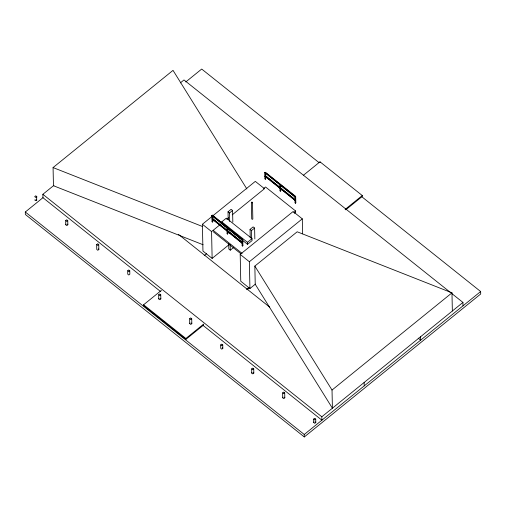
<?xml version="1.0" encoding="UTF-8"?>
<svg xmlns="http://www.w3.org/2000/svg" width="506" height="506" viewBox="0 0 506 506"><rect width="100%" height="100%" fill="white"/><g stroke="black" fill="none" stroke-linecap="round" stroke-linejoin="round"><path stroke-width="0.76" d="M251.387 202.583L251.792 202.02L252.494 202.343L252.836 219.009L252.431 219.338L251.735 219.022L251.387 202.583L252.089 202.906L252.494 202.343M35.078 199.44L35.078 200.623L36.546 200.61L36.78 196.619L35.743 195.79L34.705 196.632L35.743 197.46L36.78 196.619M65.679 220.61L66.722 219.768L67.76 220.597L67.848 224.74L66.805 225.581L65.767 224.753L65.679 220.61L66.722 221.438L67.76 220.597M65.767 224.753L66.071 224.158M96.659 244.594L97.702 243.747L98.74 244.575L98.841 249.458L97.803 250.299L96.76 249.471L96.659 244.594L97.696 245.416L98.74 244.575M127.689 270.792L128.726 269.951L129.764 270.78L129.833 274.176L128.796 275.017L127.759 274.195L127.689 270.792L128.726 271.621L129.764 270.78M158.663 294.77L159.706 293.929L160.744 294.758L160.832 298.901L159.788 299.742L158.751 298.913L158.663 294.77L159.706 295.599L160.744 294.758M158.751 298.913L159.055 298.319M189.642 318.755L190.686 317.907L191.723 318.736L191.825 323.619L190.787 324.46L189.744 323.631L189.642 318.755L190.68 319.577L191.723 318.736M189.744 323.631L190.054 323.043M220.673 344.953L221.71 344.112L222.748 344.94L222.817 348.337L221.78 349.178L220.742 348.356L220.673 344.953L221.71 345.781L222.748 344.94M251.646 368.931L252.69 368.09L253.727 368.918L253.816 373.061L252.772 373.902L251.735 373.074L251.646 368.931L252.69 369.76L253.727 368.918M251.735 373.074L252.039 372.479M282.626 392.915L283.67 392.068L284.707 392.896L284.808 397.779L283.771 398.62L282.727 397.792L282.626 392.915L283.664 393.738L284.707 392.896M282.727 397.792L283.037 397.204M313.657 419.113L314.694 418.272L315.731 419.101L315.801 422.497L314.764 423.339L313.726 422.516L313.657 419.113L314.694 419.942L315.731 419.101M313.726 422.516L314.03 421.922M203.108 244.759L53.453 185.727L53.073 167.568L173.02 70.359L246.865 188.953M160.813 291.715L42.94 197.707L42.871 194.304L53.914 185.354M180.307 82.927L183.988 79.942L450.593 292.582M361.537 196.53L480.649 291.532L480.7 293.999L304.302 436.95L25.351 214.468L25.3 212.001L43.061 197.606M185.772 81.953L201.698 69.05L318.957 162.571M211.938 215.543L212.672 215.537L211.938 215.543L212.065 221.723L212.431 222.014L212.798 221.717L212.684 216.309M265.606 173.425L265.72 178.833L265.353 179.13L264.986 178.833L264.853 172.66L265.587 172.654M212.077 215.531L242.184 239.907L212.084 215.904L212.52 215.176L242.627 239.553L226.656 226.815M264.999 172.647L265.441 172.293L295.536 196.296L295.106 197.024L264.999 172.647L295.106 197.024M212.084 215.904L212.52 215.176M229.161 244.588L212.128 258.395L202.95 251.071L202.394 224.259L255.309 181.376L264.486 188.694L232.248 214.822M212.153 218.934L242.254 243.304L212.153 218.934L212.59 218.573L242.077 242.089M265.068 176.044L295.175 200.42L265.074 176.417L265.511 175.69L295.618 200.066M265.074 176.417L265.511 175.69M212.065 221.723L212.798 221.717M264.986 178.833L265.72 178.833M228.193 219.56L228.029 211.812L231.115 209.313L232.583 210.483L232.83 222.102M229.68 221.508L229.496 212.982L232.583 210.483M221.773 221.837L226.334 218.143L252.026 238.636L252.07 240.609L247.51 244.303L221.818 223.81L221.773 221.837L247.472 242.323L247.51 244.303M263.696 188.466L265.524 186.986L295.618 210.989L295.649 212.349L294.429 213.336M212.128 258.395L211.565 231.577L221.906 223.197M226.777 219.256L228.598 217.776M226.985 227.548L227.719 227.542L227.845 233.715L227.479 234.019L227.112 233.721L226.985 227.548L227.719 227.542M227.112 233.721L227.845 233.715M280.033 190.838L280.767 190.832L280.033 190.838L279.907 184.658L280.273 184.949L280.4 191.129M203.665 324.966L185.904 339.362L143.615 305.637L143.603 304.77L161.363 290.381M204.234 255.631L206.688 253.645M303.461 175.221L319.994 161.819L362.283 195.544L362.296 196.41L345.762 209.813M250.23 237.902L250.053 229.376L253.139 226.878L254.607 228.048L254.834 238.895M251.684 238.294L251.52 230.546L254.607 228.048M242.032 239.547L242.766 239.54L242.899 245.72L242.532 246.017L242.165 245.726L242.032 239.547L242.399 239.838L242.532 246.017M242.178 239.54L242.614 239.18M295.093 196.651L295.536 196.296M242.399 239.838L242.766 239.54M295.687 196.657L294.954 196.663L295.08 202.843L295.447 203.134L295.814 202.836L295.687 196.657L295.321 196.366L295.447 203.134M228.699 243.582L228.807 249.003L230.281 250.179L233.367 247.674M242.247 242.937L242.69 242.576L242.697 242.95M295.169 200.053L295.605 199.693M242.165 245.726L242.899 245.72M295.08 202.843L295.814 202.836M247.472 242.323L252.026 238.636M255.41 284.106L249.932 288.546L240.761 281.228L240.198 254.41L293.113 211.527L302.291 218.845L302.607 233.829M293.796 212.469L295.618 210.989M249.932 288.546L249.369 261.735L302.291 218.845M254.847 266.093L332.025 390.05L332.404 408.209L255.226 284.258L254.847 266.093L297.18 231.786L451.972 292.841L452.351 311.007M185.904 339.362L185.885 338.495L203.646 324.099M246.517 289.356L248.971 287.37M345.13 209.44L362.283 195.544M247.149 289.723L249.603 287.737M332.025 390.05L451.972 292.841M202.779 325.187L321.892 420.189L321.822 416.786L462.939 302.424L451.826 293.569M304.302 436.95L304.251 434.483L480.649 291.532M53.073 167.568L202.729 226.599M266.061 173.153L267.288 174.134M268.515 175.108L294.928 196.176M264.853 172.66L265.22 172.951L265.353 179.13M265.517 176.056L293.771 198.592M418.203 338.166L420.676 340.133L420.6 336.737M228.029 211.812L229.496 212.982M250.053 229.376L251.52 230.546M212.526 215.55L222.969 223.873M224.196 224.854L225.429 225.834M216.897 222.374L212.59 218.573M218.124 223.355L219.357 224.335M220.584 225.315L221.811 226.296M223.038 227.276L224.272 228.25M225.499 229.231L241.47 241.969M213.216 230.363L242.089 253.386M213.247 231.723L240.888 253.765M202.394 224.259L211.565 231.577M240.198 254.41L249.369 261.735M178.39 234.322L269.73 307.174M42.871 194.304L321.822 416.786M143.603 304.77L185.885 338.495M25.3 212.001L304.251 434.483M315.497 421.909L315.801 422.497M284.505 397.191L284.808 397.779M253.512 372.473L253.816 373.061M222.513 347.748L222.817 348.337M191.521 323.03L191.825 323.619M160.529 298.312L160.832 298.901M98.537 248.87L98.841 249.458M67.545 224.152L67.848 224.74M36.546 199.427L36.849 200.015M462.939 302.424L463.009 305.826M364.156 382.479L364.225 385.876M319.994 161.819L320.013 162.685M280.64 184.652L280.767 190.832M265.441 172.293L265.448 172.66M230.167 244.752L230.281 250.179M227.352 227.245L227.479 234.019M212.305 215.246L212.431 222.014"/></g></svg>
